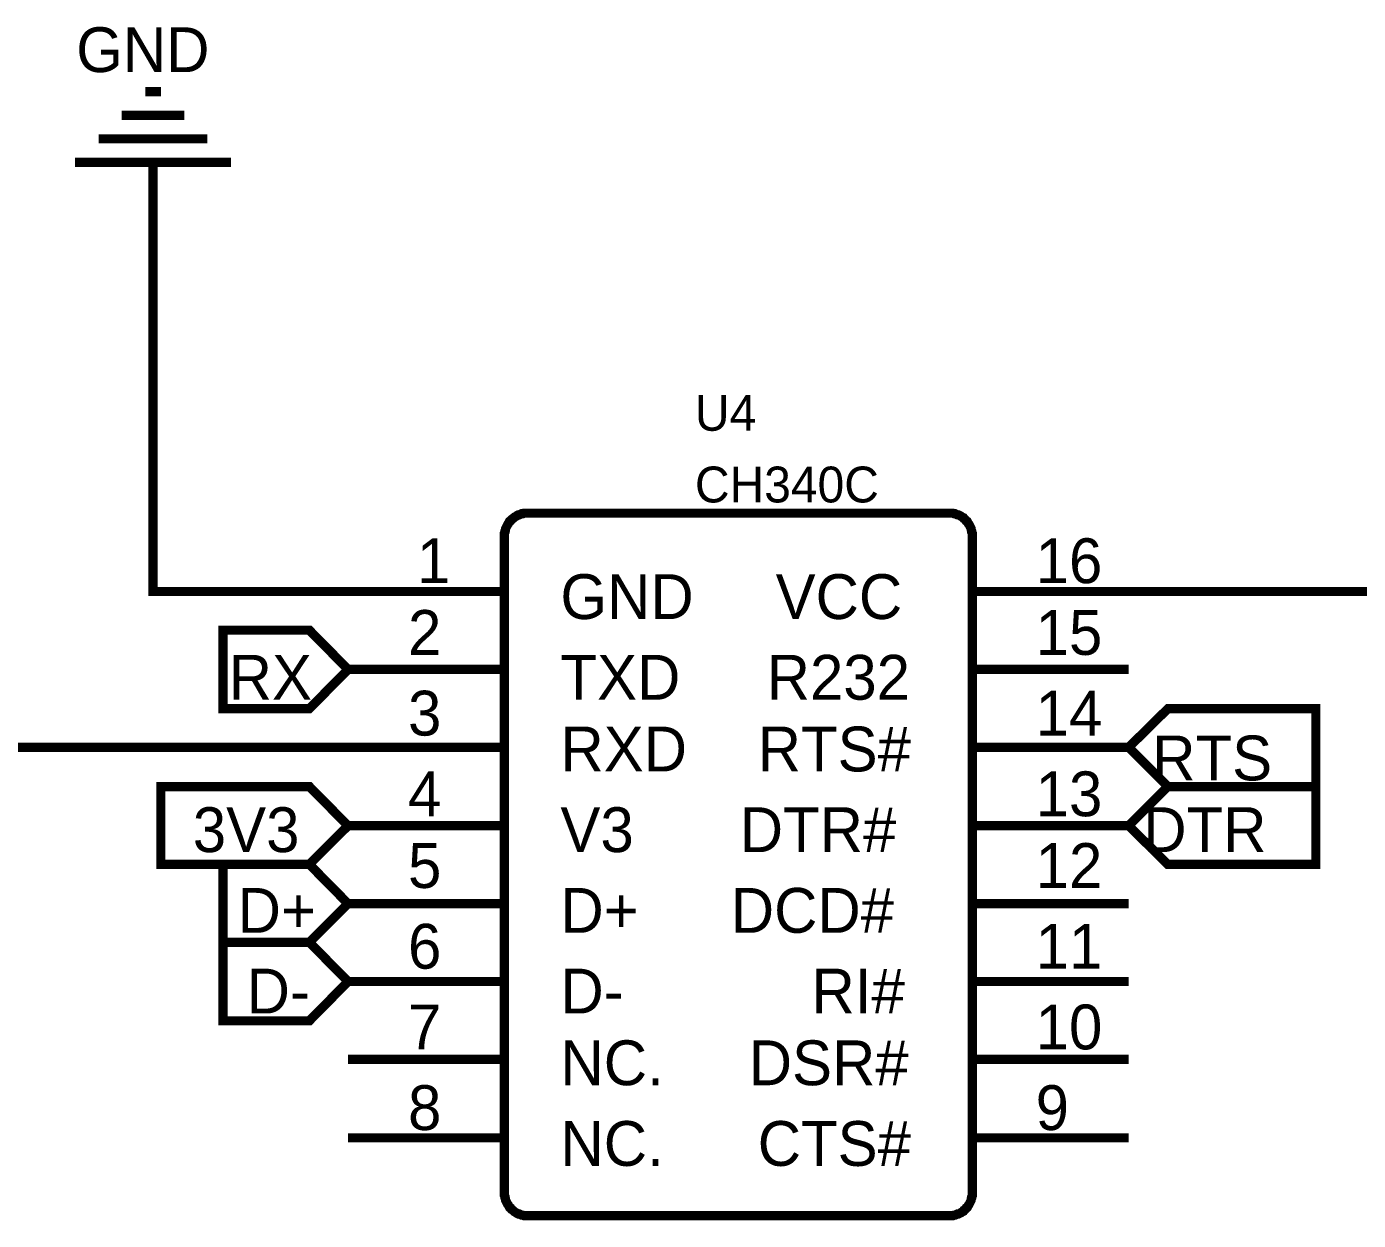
# Model space of a CAD drawing. Header units: millimetres. Extents: x 0 to 282, y 0 to 206.
# Drawn here: x 195.64 to 238.98, y 105.31 to 144.17 of the extents above; entities that cross this region are included whole.
import ezdxf

# ---------------------------------------------------------------- set-up
doc = ezdxf.new("R2010")
doc.units = ezdxf.units.MM
doc.layers.add('Sheet', color=255, linetype='Continuous')

msp = doc.modelspace()

# ---------------------------------------------------------------- linework, layer by layer
at = {"layer": 'Sheet', "const_width": 0.3}
for points in [[(199.498, 142.047), (200.009, 142.047)], [(198.732, 141.281), (200.775, 141.281)], [(197.985, 140.515), (201.523, 140.515)], [(197.219, 139.749), (202.289, 139.749)], [(199.754, 137.214), (199.754, 139.749)], [(206.1, 125.78), (199.754, 125.78), (199.754, 137.214)], [(211.188, 127.567), (211.188, 127.604), (211.188, 127.64), (211.188, 127.677), (211.207, 127.713), (211.207, 127.75), (211.225, 127.786), (211.225, 127.822), (211.243, 127.859), (211.261, 127.895), (211.28, 127.932), (211.298, 127.968), (211.316, 127.987), (211.334, 128.023), (211.353, 128.06), (211.389, 128.078), (211.407, 128.114), (211.426, 128.132), (211.462, 128.151), (211.498, 128.187), (211.517, 128.205), (211.553, 128.224), (211.59, 128.242), (211.608, 128.26), (211.644, 128.278), (211.681, 128.278), (211.717, 128.297), (211.754, 128.315), (211.79, 128.315), (211.827, 128.333), (211.881, 128.333), (211.918, 128.333), (211.954, 128.333)], [(211.954, 128.333), (225.669, 128.333)], [(225.669, 128.333), (225.705, 128.333), (225.742, 128.333), (225.778, 128.333), (225.815, 128.315), (225.851, 128.315), (225.888, 128.297), (225.924, 128.278), (225.961, 128.278), (225.997, 128.26), (226.034, 128.242), (226.052, 128.224), (226.088, 128.205), (226.125, 128.187), (226.143, 128.151), (226.18, 128.132), (226.198, 128.114), (226.216, 128.078), (226.252, 128.06), (226.271, 128.023), (226.289, 127.987), (226.307, 127.968), (226.325, 127.932), (226.344, 127.895), (226.362, 127.859), (226.38, 127.822), (226.38, 127.786), (226.398, 127.75), (226.398, 127.713), (226.417, 127.677), (226.417, 127.64), (226.417, 127.604), (226.417, 127.567)], [(211.188, 106.23), (211.188, 127.567)], [(226.417, 127.567), (226.417, 127.567), (226.417, 127.567), (226.417, 127.567), (226.417, 127.567), (226.417, 127.567), (226.417, 127.567), (226.417, 127.567), (226.417, 127.567), (226.417, 127.567), (226.417, 127.567), (226.417, 127.567), (226.417, 127.567), (226.417, 127.567), (226.417, 127.567), (226.417, 127.567), (226.417, 127.567), (226.417, 127.567), (226.417, 127.567), (226.417, 127.567), (226.417, 127.567), (226.417, 127.567), (226.417, 127.567), (226.417, 127.567), (226.417, 127.567), (226.417, 127.567), (226.417, 127.567), (226.417, 127.567), (226.417, 127.567), (226.417, 127.567), (226.417, 127.567), (226.417, 127.567), (226.417, 127.567)], [(226.417, 127.567), (226.417, 106.23)], [(211.188, 125.78), (206.1, 125.78)], [(226.417, 125.78), (231.505, 125.78)], [(231.505, 125.78), (246.751, 125.78), (253.098, 125.78), (259.444, 125.78)], [(211.188, 123.245), (206.1, 123.245)], [(226.417, 123.245), (231.505, 123.245)], [(193.407, 120.71), (206.1, 120.71)], [(211.188, 120.71), (206.1, 120.71)], [(226.417, 120.71), (231.505, 120.71)], [(211.188, 118.157), (206.1, 118.157)], [(226.417, 118.157), (231.505, 118.157)], [(211.188, 115.622), (206.1, 115.622)], [(226.417, 115.622), (231.505, 115.622)], [(211.188, 113.087), (206.1, 113.087)], [(226.417, 113.087), (231.505, 113.087)], [(211.188, 110.552), (206.1, 110.552)], [(226.417, 110.552), (231.505, 110.552)], [(211.188, 107.999), (206.1, 107.999)], [(226.417, 107.999), (231.505, 107.999)], [(211.954, 105.464), (211.918, 105.464), (211.881, 105.464), (211.827, 105.464), (211.79, 105.482), (211.754, 105.482), (211.717, 105.5), (211.681, 105.519), (211.644, 105.519), (211.608, 105.537), (211.59, 105.555), (211.553, 105.573), (211.517, 105.592), (211.498, 105.61), (211.462, 105.646), (211.426, 105.665), (211.407, 105.683), (211.389, 105.719), (211.353, 105.738), (211.334, 105.774), (211.316, 105.811), (211.298, 105.829), (211.28, 105.865), (211.261, 105.902), (211.243, 105.938), (211.225, 105.975), (211.225, 106.011), (211.207, 106.048), (211.207, 106.084), (211.188, 106.121), (211.188, 106.157), (211.188, 106.193), (211.188, 106.23)], [(226.417, 106.23), (226.417, 106.193), (226.417, 106.157), (226.417, 106.121), (226.398, 106.084), (226.398, 106.048), (226.38, 106.011), (226.38, 105.975), (226.362, 105.938), (226.344, 105.902), (226.325, 105.865), (226.307, 105.829), (226.289, 105.811), (226.271, 105.774), (226.252, 105.738), (226.216, 105.719), (226.198, 105.683), (226.18, 105.665), (226.143, 105.646), (226.125, 105.61), (226.088, 105.592), (226.052, 105.573), (226.034, 105.555), (225.997, 105.537), (225.961, 105.519), (225.924, 105.519), (225.888, 105.5), (225.851, 105.482), (225.815, 105.482), (225.778, 105.464), (225.742, 105.464), (225.705, 105.464), (225.669, 105.464)], [(225.669, 105.464), (211.954, 105.464)]]:
    msp.add_lwpolyline(points, dxfattribs=at)
at = {"layer": 'Sheet'}
for points, const_width in [([(202.033, 121.968), (202.033, 124.522), (204.842, 124.522), (206.1, 123.245), (204.842, 121.968), (202.033, 121.968)], 0.3), ([(202.033, 121.968), (202.033, 124.522), (204.842, 124.522), (206.1, 123.245), (204.842, 121.968), (202.033, 121.968)], 0.0991), ([(232.781, 119.433), (231.505, 120.71), (232.781, 121.968), (237.596, 121.968), (237.596, 119.433), (232.781, 119.433)], 0.3), ([(232.781, 119.433), (231.505, 120.71), (232.781, 121.968), (237.596, 121.968), (237.596, 119.433), (232.781, 119.433)], 0.0991), ([(200.009, 116.899), (200.009, 119.433), (204.842, 119.433), (206.1, 118.157), (204.842, 116.899), (200.009, 116.899)], 0.3), ([(200.009, 116.899), (200.009, 119.433), (204.842, 119.433), (206.1, 118.157), (204.842, 116.899), (200.009, 116.899)], 0.0991), ([(232.781, 116.899), (231.505, 118.157), (232.781, 119.433), (237.596, 119.433), (237.596, 116.899), (232.781, 116.899)], 0.3), ([(232.781, 116.899), (231.505, 118.157), (232.781, 119.433), (237.596, 119.433), (237.596, 116.899), (232.781, 116.899)], 0.0991), ([(202.033, 114.364), (202.033, 116.899), (204.842, 116.899), (206.1, 115.622), (204.842, 114.364), (202.033, 114.364)], 0.3), ([(202.033, 114.364), (202.033, 116.899), (204.842, 116.899), (206.1, 115.622), (204.842, 114.364), (202.033, 114.364)], 0.0991), ([(202.033, 111.81), (202.033, 114.364), (204.842, 114.364), (206.1, 113.087), (204.842, 111.81), (202.033, 111.81)], 0.3), ([(202.033, 111.81), (202.033, 114.364), (204.842, 114.364), (206.1, 113.087), (204.842, 111.81), (202.033, 111.81)], 0.0991)]:
    msp.add_lwpolyline(points, close=True, dxfattribs=dict(at, const_width=const_width))

# ---------------------------------------------------------------- texts
for s, height, p in [('GND', 1.459, (197.255, 142.686)), ('U4', 1.1672, (217.389, 131.014)), ('CH340C', 1.1672, (217.389, 128.68)), ('1', 1.459, (208.343, 126.053)), ('16', 1.459, (228.477, 126.053)), ('GND', 1.459, (213.012, 124.886)), ('VCC', 1.459, (220.015, 124.886)), ('2', 1.459, (208.052, 123.719)), ('15', 1.459, (228.477, 123.719)), ('RX', 1.459, (202.216, 122.26)), ('TXD', 1.459, (213.012, 122.26)), ('R232', 1.459, (219.724, 122.26)), ('3', 1.459, (208.052, 121.093)), ('14', 1.459, (228.477, 121.093)), ('RXD', 1.459, (213.012, 119.926)), ('RTS#', 1.459, (219.432, 119.926)), ('RTS', 1.459, (232.271, 119.634)), ('4', 1.459, (208.052, 118.467)), ('13', 1.459, (228.477, 118.467)), ('3V3', 1.459, (201.048, 117.3)), ('V3', 1.459, (213.012, 117.3)), ('DTR#', 1.459, (218.848, 117.3)), ('DTR', 1.459, (231.979, 117.3)), ('5', 1.459, (208.052, 116.133)), ('12', 1.459, (228.477, 116.133)), ('DCD#', 1.459, (218.556, 114.674)), ('D+', 1.459, (202.507, 114.674)), ('D+', 1.459, (213.012, 114.674)), ('6', 1.459, (208.052, 113.506)), ('11', 1.459, (228.477, 113.506)), ('D-', 1.459, (202.799, 112.048)), ('D-', 1.459, (213.012, 112.048)), ('RI#', 1.459, (221.183, 112.048)), ('7', 1.459, (208.052, 110.88)), ('10', 1.459, (228.477, 110.88)), ('NC.', 1.459, (213.012, 109.713)), ('DSR#', 1.459, (219.14, 109.713)), ('8', 1.459, (208.052, 108.254)), ('9', 1.459, (228.477, 108.254)), ('NC.', 1.459, (213.012, 107.087)), ('CTS#', 1.459, (219.432, 107.087))]:
    msp.add_text(s, height=height, dxfattribs=at).set_placement(p)

doc.saveas('drawing.dxf')
